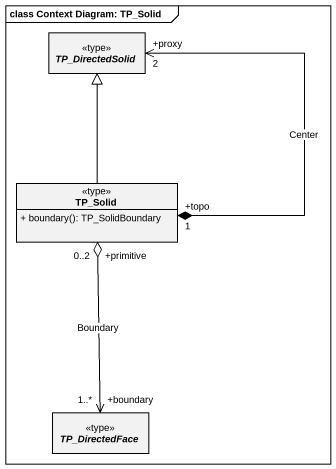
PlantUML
@startuml
mainframe class Context Diagram: TP_Solid
hide circle
hide empty members
skinparam classAttributeIconSize 0
abstract class TP_DirectedSolid <<type>>
class TP_Solid <<type>> {
  + boundary(): TP_SolidBoundary
}
abstract class TP_DirectedFace <<type>>
TP_Solid -up-|> TP_DirectedSolid
TP_Solid "+topo\n1" *-up-> "+proxy\n2" TP_DirectedSolid : Center
TP_DirectedFace "+boundary\n1..*" <-up-o "+primitive\n0..2" TP_Solid : Boundary
@enduml
